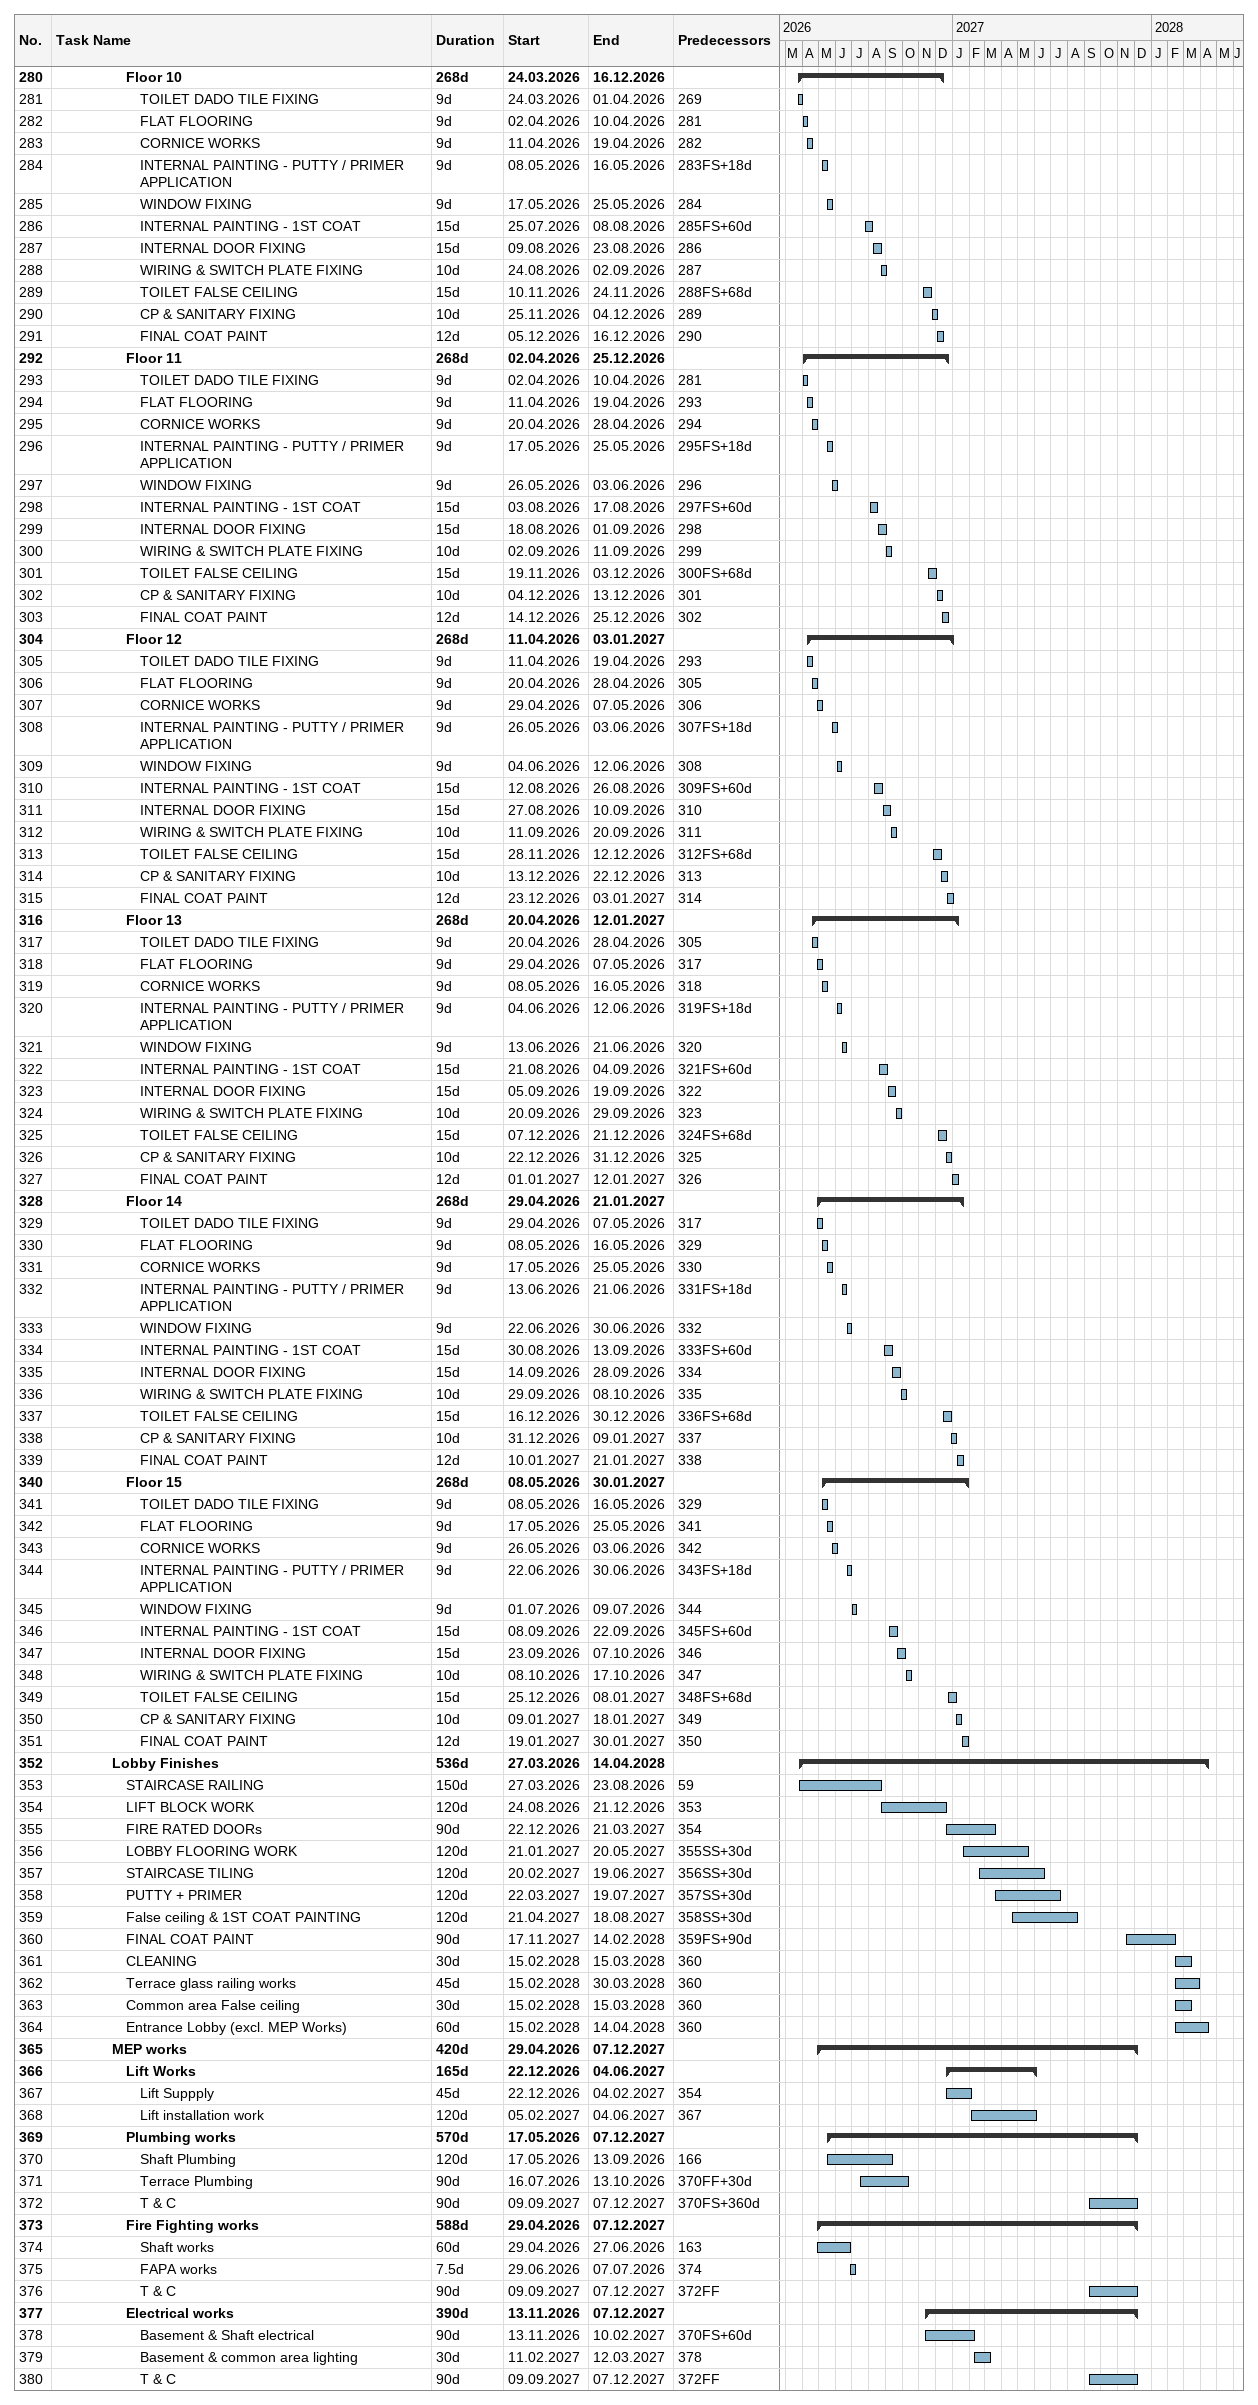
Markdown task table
| ID | Level | Task | Duration | Start | Finish | Predecessors |
|---|---|---|---|---|---|---|
| 280 | 6 | **Floor 10** | 268d | 2026-03-24 | 2026-12-16 |  |
| 281 | 7 | TOILET DADO TILE FIXING | 9d | 2026-03-24 | 2026-04-01 | 269 |
| 282 | 7 | FLAT FLOORING | 9d | 2026-04-02 | 2026-04-10 | 281 |
| 283 | 7 | CORNICE WORKS | 9d | 2026-04-11 | 2026-04-19 | 282 |
| 284 | 7 | INTERNAL PAINTING - PUTTY / PRIMER APPLICATION | 9d | 2026-05-08 | 2026-05-16 | 283FS+18d |
| 285 | 7 | WINDOW FIXING | 9d | 2026-05-17 | 2026-05-25 | 284 |
| 286 | 7 | INTERNAL PAINTING - 1ST COAT | 15d | 2026-07-25 | 2026-08-08 | 285FS+60d |
| 287 | 7 | INTERNAL DOOR FIXING | 15d | 2026-08-09 | 2026-08-23 | 286 |
| 288 | 7 | WIRING & SWITCH PLATE FIXING | 10d | 2026-08-24 | 2026-09-02 | 287 |
| 289 | 7 | TOILET FALSE CEILING | 15d | 2026-11-10 | 2026-11-24 | 288FS+68d |
| 290 | 7 | CP & SANITARY FIXING | 10d | 2026-11-25 | 2026-12-04 | 289 |
| 291 | 7 | FINAL COAT PAINT | 12d | 2026-12-05 | 2026-12-16 | 290 |
| 292 | 6 | **Floor 11** | 268d | 2026-04-02 | 2026-12-25 |  |
| 293 | 7 | TOILET DADO TILE FIXING | 9d | 2026-04-02 | 2026-04-10 | 281 |
| 294 | 7 | FLAT FLOORING | 9d | 2026-04-11 | 2026-04-19 | 293 |
| 295 | 7 | CORNICE WORKS | 9d | 2026-04-20 | 2026-04-28 | 294 |
| 296 | 7 | INTERNAL PAINTING - PUTTY / PRIMER APPLICATION | 9d | 2026-05-17 | 2026-05-25 | 295FS+18d |
| 297 | 7 | WINDOW FIXING | 9d | 2026-05-26 | 2026-06-03 | 296 |
| 298 | 7 | INTERNAL PAINTING - 1ST COAT | 15d | 2026-08-03 | 2026-08-17 | 297FS+60d |
| 299 | 7 | INTERNAL DOOR FIXING | 15d | 2026-08-18 | 2026-09-01 | 298 |
| 300 | 7 | WIRING & SWITCH PLATE FIXING | 10d | 2026-09-02 | 2026-09-11 | 299 |
| 301 | 7 | TOILET FALSE CEILING | 15d | 2026-11-19 | 2026-12-03 | 300FS+68d |
| 302 | 7 | CP & SANITARY FIXING | 10d | 2026-12-04 | 2026-12-13 | 301 |
| 303 | 7 | FINAL COAT PAINT | 12d | 2026-12-14 | 2026-12-25 | 302 |
| 304 | 6 | **Floor 12** | 268d | 2026-04-11 | 2027-01-03 |  |
| 305 | 7 | TOILET DADO TILE FIXING | 9d | 2026-04-11 | 2026-04-19 | 293 |
| 306 | 7 | FLAT FLOORING | 9d | 2026-04-20 | 2026-04-28 | 305 |
| 307 | 7 | CORNICE WORKS | 9d | 2026-04-29 | 2026-05-07 | 306 |
| 308 | 7 | INTERNAL PAINTING - PUTTY / PRIMER APPLICATION | 9d | 2026-05-26 | 2026-06-03 | 307FS+18d |
| 309 | 7 | WINDOW FIXING | 9d | 2026-06-04 | 2026-06-12 | 308 |
| 310 | 7 | INTERNAL PAINTING - 1ST COAT | 15d | 2026-08-12 | 2026-08-26 | 309FS+60d |
| 311 | 7 | INTERNAL DOOR FIXING | 15d | 2026-08-27 | 2026-09-10 | 310 |
| 312 | 7 | WIRING & SWITCH PLATE FIXING | 10d | 2026-09-11 | 2026-09-20 | 311 |
| 313 | 7 | TOILET FALSE CEILING | 15d | 2026-11-28 | 2026-12-12 | 312FS+68d |
| 314 | 7 | CP & SANITARY FIXING | 10d | 2026-12-13 | 2026-12-22 | 313 |
| 315 | 7 | FINAL COAT PAINT | 12d | 2026-12-23 | 2027-01-03 | 314 |
| 316 | 6 | **Floor 13** | 268d | 2026-04-20 | 2027-01-12 |  |
| 317 | 7 | TOILET DADO TILE FIXING | 9d | 2026-04-20 | 2026-04-28 | 305 |
| 318 | 7 | FLAT FLOORING | 9d | 2026-04-29 | 2026-05-07 | 317 |
| 319 | 7 | CORNICE WORKS | 9d | 2026-05-08 | 2026-05-16 | 318 |
| 320 | 7 | INTERNAL PAINTING - PUTTY / PRIMER APPLICATION | 9d | 2026-06-04 | 2026-06-12 | 319FS+18d |
| 321 | 7 | WINDOW FIXING | 9d | 2026-06-13 | 2026-06-21 | 320 |
| 322 | 7 | INTERNAL PAINTING - 1ST COAT | 15d | 2026-08-21 | 2026-09-04 | 321FS+60d |
| 323 | 7 | INTERNAL DOOR FIXING | 15d | 2026-09-05 | 2026-09-19 | 322 |
| 324 | 7 | WIRING & SWITCH PLATE FIXING | 10d | 2026-09-20 | 2026-09-29 | 323 |
| 325 | 7 | TOILET FALSE CEILING | 15d | 2026-12-07 | 2026-12-21 | 324FS+68d |
| 326 | 7 | CP & SANITARY FIXING | 10d | 2026-12-22 | 2026-12-31 | 325 |
| 327 | 7 | FINAL COAT PAINT | 12d | 2027-01-01 | 2027-01-12 | 326 |
| 328 | 6 | **Floor 14** | 268d | 2026-04-29 | 2027-01-21 |  |
| 329 | 7 | TOILET DADO TILE FIXING | 9d | 2026-04-29 | 2026-05-07 | 317 |
| 330 | 7 | FLAT FLOORING | 9d | 2026-05-08 | 2026-05-16 | 329 |
| 331 | 7 | CORNICE WORKS | 9d | 2026-05-17 | 2026-05-25 | 330 |
| 332 | 7 | INTERNAL PAINTING - PUTTY / PRIMER APPLICATION | 9d | 2026-06-13 | 2026-06-21 | 331FS+18d |
| 333 | 7 | WINDOW FIXING | 9d | 2026-06-22 | 2026-06-30 | 332 |
| 334 | 7 | INTERNAL PAINTING - 1ST COAT | 15d | 2026-08-30 | 2026-09-13 | 333FS+60d |
| 335 | 7 | INTERNAL DOOR FIXING | 15d | 2026-09-14 | 2026-09-28 | 334 |
| 336 | 7 | WIRING & SWITCH PLATE FIXING | 10d | 2026-09-29 | 2026-10-08 | 335 |
| 337 | 7 | TOILET FALSE CEILING | 15d | 2026-12-16 | 2026-12-30 | 336FS+68d |
| 338 | 7 | CP & SANITARY FIXING | 10d | 2026-12-31 | 2027-01-09 | 337 |
| 339 | 7 | FINAL COAT PAINT | 12d | 2027-01-10 | 2027-01-21 | 338 |
| 340 | 6 | **Floor 15** | 268d | 2026-05-08 | 2027-01-30 |  |
| 341 | 7 | TOILET DADO TILE FIXING | 9d | 2026-05-08 | 2026-05-16 | 329 |
| 342 | 7 | FLAT FLOORING | 9d | 2026-05-17 | 2026-05-25 | 341 |
| 343 | 7 | CORNICE WORKS | 9d | 2026-05-26 | 2026-06-03 | 342 |
| 344 | 7 | INTERNAL PAINTING - PUTTY / PRIMER APPLICATION | 9d | 2026-06-22 | 2026-06-30 | 343FS+18d |
| 345 | 7 | WINDOW FIXING | 9d | 2026-07-01 | 2026-07-09 | 344 |
| 346 | 7 | INTERNAL PAINTING - 1ST COAT | 15d | 2026-09-08 | 2026-09-22 | 345FS+60d |
| 347 | 7 | INTERNAL DOOR FIXING | 15d | 2026-09-23 | 2026-10-07 | 346 |
| 348 | 7 | WIRING & SWITCH PLATE FIXING | 10d | 2026-10-08 | 2026-10-17 | 347 |
| 349 | 7 | TOILET FALSE CEILING | 15d | 2026-12-25 | 2027-01-08 | 348FS+68d |
| 350 | 7 | CP & SANITARY FIXING | 10d | 2027-01-09 | 2027-01-18 | 349 |
| 351 | 7 | FINAL COAT PAINT | 12d | 2027-01-19 | 2027-01-30 | 350 |
| 352 | 5 | **Lobby Finishes** | 536d | 2026-03-27 | 2028-04-14 |  |
| 353 | 6 | STAIRCASE RAILING | 150d | 2026-03-27 | 2026-08-23 | 59 |
| 354 | 6 | LIFT BLOCK WORK | 120d | 2026-08-24 | 2026-12-21 | 353 |
| 355 | 6 | FIRE RATED DOORs | 90d | 2026-12-22 | 2027-03-21 | 354 |
| 356 | 6 | LOBBY FLOORING WORK | 120d | 2027-01-21 | 2027-05-20 | 355SS+30d |
| 357 | 6 | STAIRCASE TILING | 120d | 2027-02-20 | 2027-06-19 | 356SS+30d |
| 358 | 6 | PUTTY + PRIMER | 120d | 2027-03-22 | 2027-07-19 | 357SS+30d |
| 359 | 6 | False ceiling & 1ST COAT PAINTING | 120d | 2027-04-21 | 2027-08-18 | 358SS+30d |
| 360 | 6 | FINAL COAT PAINT | 90d | 2027-11-17 | 2028-02-14 | 359FS+90d |
| 361 | 6 | CLEANING | 30d | 2028-02-15 | 2028-03-15 | 360 |
| 362 | 6 | Terrace glass railing works | 45d | 2028-02-15 | 2028-03-30 | 360 |
| 363 | 6 | Common area False ceiling | 30d | 2028-02-15 | 2028-03-15 | 360 |
| 364 | 6 | Entrance Lobby (excl. MEP Works) | 60d | 2028-02-15 | 2028-04-14 | 360 |
| 365 | 5 | **MEP works** | 420d | 2026-04-29 | 2027-12-07 |  |
| 366 | 6 | **Lift Works** | 165d | 2026-12-22 | 2027-06-04 |  |
| 367 | 7 | Lift Suppply | 45d | 2026-12-22 | 2027-02-04 | 354 |
| 368 | 7 | Lift installation work | 120d | 2027-02-05 | 2027-06-04 | 367 |
| 369 | 6 | **Plumbing works** | 570d | 2026-05-17 | 2027-12-07 |  |
| 370 | 7 | Shaft Plumbing | 120d | 2026-05-17 | 2026-09-13 | 166 |
| 371 | 7 | Terrace Plumbing | 90d | 2026-07-16 | 2026-10-13 | 370FF+30d |
| 372 | 7 | T & C | 90d | 2027-09-09 | 2027-12-07 | 370FS+360d |
| 373 | 6 | **Fire Fighting works** | 588d | 2026-04-29 | 2027-12-07 |  |
| 374 | 7 | Shaft works | 60d | 2026-04-29 | 2026-06-27 | 163 |
| 375 | 7 | FAPA works | 7.5d | 2026-06-29 | 2026-07-07 | 374 |
| 376 | 7 | T & C | 90d | 2027-09-09 | 2027-12-07 | 372FF |
| 377 | 6 | **Electrical works** | 390d | 2026-11-13 | 2027-12-07 |  |
| 378 | 7 | Basement & Shaft electrical | 90d | 2026-11-13 | 2027-02-10 | 370FS+60d |
| 379 | 7 | Basement & common area lighting | 30d | 2027-02-11 | 2027-03-12 | 378 |
| 380 | 7 | T & C | 90d | 2027-09-09 | 2027-12-07 | 372FF |
